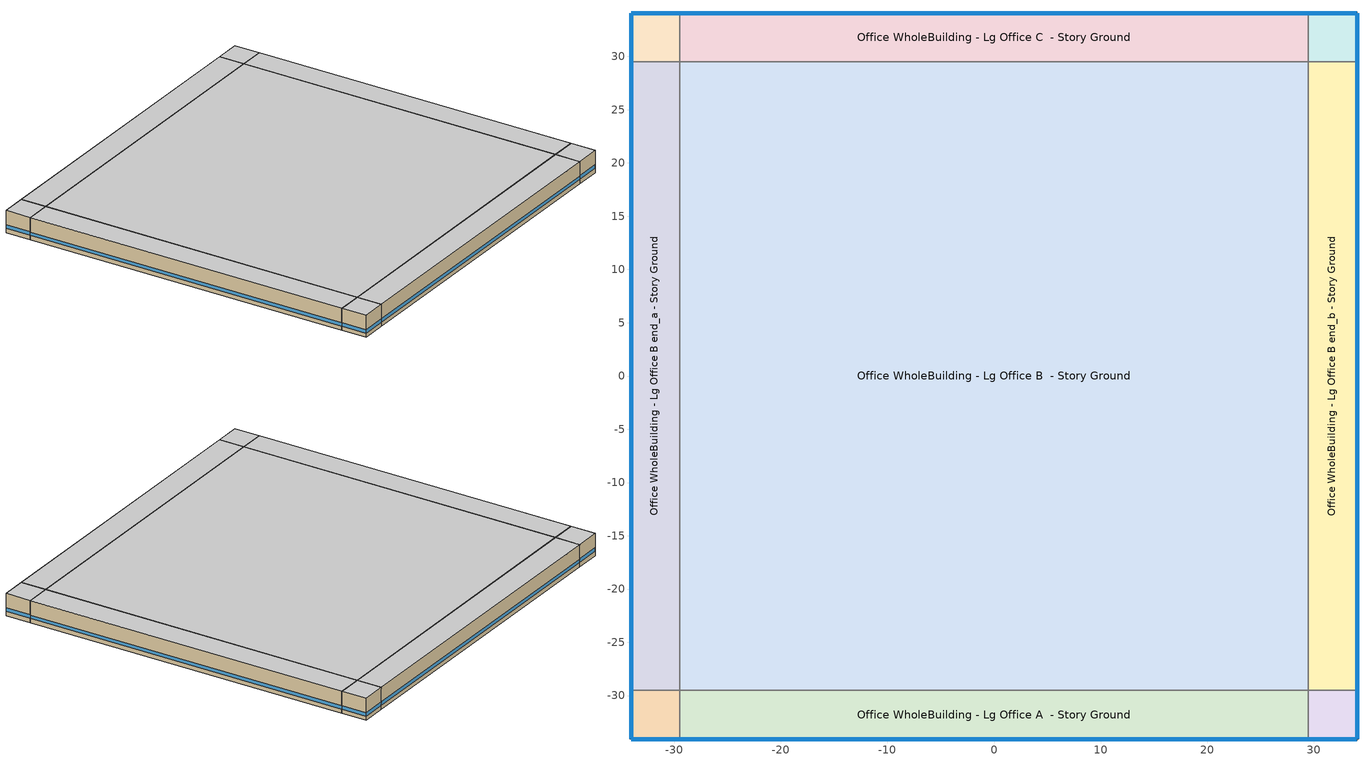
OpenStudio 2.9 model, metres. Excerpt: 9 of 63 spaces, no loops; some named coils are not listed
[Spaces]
Office WholeBuilding - Lg Office A end_a - Story Ground
 floor ground: -34.08,-34.08 -34.08,-29.51 -29.51,-29.51 -29.51,-34.08 z0
 wall outside: -34.08,-29.51 -34.08,-34.08 -29.51,-34.08 z0:3.96
 wall to Office WholeBuilding - Lg Office B end_a - Story Ground: -29.51,-29.51 -34.08,-29.51 z0:3.96
 wall to Office WholeBuilding - Lg Office A  - Story Ground: -29.51,-34.08 -29.51,-29.51 z0:3.96
 window: -34.08,-29.53 -34.08,-34.05 / -34.05,-34.08 -29.53,-34.08 z0.76:1.36
 ceiling to Office WholeBuilding - Lg Office A end_a - Story Mid: -29.51,-34.08 -29.51,-29.51 -34.08,-29.51 -34.08,-34.08 z3.96
Office WholeBuilding - Lg Office B end_a - Story Ground
 floor ground: -34.08,-29.51 -34.08,29.51 -29.51,29.51 -29.51,-29.51 z0
 wall outside: -34.08,29.51 -34.08,-29.51 z0:3.96
 wall to Office WholeBuilding - Lg Office C end_a - Story Ground: -29.51,29.51 -34.08,29.51 z0:3.96
 wall to Office WholeBuilding - Lg Office B  - Story Ground: -29.51,-29.51 -29.51,29.51 z0:3.96
 window: -34.08,29.48 -34.08,-29.48 z0.76:1.36
 ceiling to Office WholeBuilding - Lg Office B end_a - Story Mid: -29.51,-29.51 -29.51,29.51 -34.08,29.51 -34.08,-29.51 z3.96
Office WholeBuilding - Lg Office C end_a - Story Ground
 floor ground: -34.08,29.51 -34.08,34.08 -29.51,34.08 -29.51,29.51 z0
 wall outside: -29.51,34.08 -34.08,34.08 -34.08,29.51 z0:3.96
 wall to Office WholeBuilding - Lg Office C  - Story Ground: -29.51,29.51 -29.51,34.08 z0:3.96
 window: -34.08,34.05 -34.08,29.53 / -29.53,34.08 -34.05,34.08 z0.76:1.36
 ceiling to Office WholeBuilding - Lg Office C end_a - Story Mid: -29.51,29.51 -29.51,34.08 -34.08,34.08 -34.08,29.51 z3.96
Office WholeBuilding - Lg Office A  - Story Ground
 floor ground: -29.51,-34.08 -29.51,-29.51 29.51,-29.51 29.51,-34.08 z0
 wall outside: -29.51,-34.08 29.51,-34.08 z0:3.96
 wall to Office WholeBuilding - Lg Office B  - Story Ground: 29.51,-29.51 -29.51,-29.51 z0:3.96
 wall to Office WholeBuilding - Lg Office A end_b - Story Ground: 29.51,-34.08 29.51,-29.51 z0:3.96
 window: -29.48,-34.08 29.48,-34.08 z0.76:1.36
 ceiling to Office WholeBuilding - Lg Office A  - Story Mid: 29.51,-34.08 29.51,-29.51 -29.51,-29.51 -29.51,-34.08 z3.96
Office WholeBuilding - Lg Office B  - Story Ground
 floor ground: -29.51,-29.51 -29.51,29.51 29.51,29.51 29.51,-29.51 z0
 wall to Office WholeBuilding - Lg Office C  - Story Ground: 29.51,29.51 -29.51,29.51 z0:3.96
 wall to Office WholeBuilding - Lg Office B end_b - Story Ground: 29.51,-29.51 29.51,29.51 z0:3.96
 ceiling to Office WholeBuilding - Lg Office B  - Story Mid: 29.51,-29.51 29.51,29.51 -29.51,29.51 -29.51,-29.51 z3.96
Office WholeBuilding - Lg Office C  - Story Ground
 floor ground: -29.51,29.51 -29.51,34.08 29.51,34.08 29.51,29.51 z0
 wall outside: 29.51,34.08 -29.51,34.08 z0:3.96
 wall to Office WholeBuilding - Lg Office C end_b - Story Ground: 29.51,29.51 29.51,34.08 z0:3.96
 window: 29.48,34.08 -29.48,34.08 z0.76:1.36
 ceiling to Office WholeBuilding - Lg Office C  - Story Mid: 29.51,29.51 29.51,34.08 -29.51,34.08 -29.51,29.51 z3.96
Office WholeBuilding - Lg Office A end_b - Story Ground
 floor ground: 29.51,-34.08 29.51,-29.51 34.08,-29.51 34.08,-34.08 z0
 wall outside: 29.51,-34.08 34.08,-34.08 34.08,-29.51 z0:3.96
 wall to Office WholeBuilding - Lg Office B end_b - Story Ground: 34.08,-29.51 29.51,-29.51 z0:3.96
 window: 34.08,-34.05 34.08,-29.53 / 29.53,-34.08 34.05,-34.08 z0.76:1.36
 ceiling to Office WholeBuilding - Lg Office A end_b - Story Mid: 34.08,-34.08 34.08,-29.51 29.51,-29.51 29.51,-34.08 z3.96
Office WholeBuilding - Lg Office B end_b - Story Ground
 floor ground: 29.51,-29.51 29.51,29.51 34.08,29.51 34.08,-29.51 z0
 wall outside: 34.08,-29.51 34.08,29.51 z0:3.96
 wall to Office WholeBuilding - Lg Office C end_b - Story Ground: 34.08,29.51 29.51,29.51 z0:3.96
 window: 34.08,-29.48 34.08,29.48 z0.76:1.36
 ceiling to Office WholeBuilding - Lg Office B end_b - Story Mid: 34.08,-29.51 34.08,29.51 29.51,29.51 29.51,-29.51 z3.96
Office WholeBuilding - Lg Office C end_b - Story Ground
 floor ground: 29.51,29.51 29.51,34.08 34.08,34.08 34.08,29.51 z0
 wall outside: 34.08,29.51 34.08,34.08 29.51,34.08 z0:3.96
 window: 34.05,34.08 29.53,34.08 / 34.08,29.53 34.08,34.05 z0.76:1.36
 ceiling to Office WholeBuilding - Lg Office C end_b - Story Mid: 34.08,29.51 34.08,34.08 29.51,34.08 29.51,29.51 z3.96
[SizingPeriod:DesignDay] Barometric Pressure {Pa}=100762; Sky Clearness=0; Rain Indicator=0; Snow Indicator=0; Day of Month=21; Daylight Saving Time Indicator=0; Humidity Indicating Type=Wetbulb; Dry-Bulb Temperature Range Modifier Type=DefaultMultipliers
Name | Maximum Dry-Bulb Temperature {C} | Daily Dry-Bulb Temperature Range {deltaC} | Humidity Indicating Conditions at Maximum Dry-Bulb | Wind Speed {m/s} | Wind Direction {deg} | Month | Day Type | Solar Model Indicator | ASHRAE Taub | ASHRAE Taud
Baltimore Washingto Ann Htg 99% Condns DB 1 | -7.8 | 0 | -7.8 | 3.8 | 290 | 1 | WinterDesignDay | ASHRAEClearSky
Baltimore Washingto Ann Htg 99.6% Condns DB 1 | -10 | 0 | -10 | 3.8 | 290 | 1 | WinterDesignDay | ASHRAEClearSky
Baltimore Washingto Ann Htg Wind 99% Condns WS=>MCDB 1 | 1.4 | 0 | 1.4 | 10.7 | 290 | 1 | WinterDesignDay | ASHRAEClearSky
Baltimore Washingto April .4% Condns DB=>MCWB 1 | 30.8 | 11.3 | 19.3 | 4.4 | 280 | 4 | SummerDesignDay | ASHRAETau | 0.406 | 2.232
Baltimore Washingto April .4% Condns WB=>MCDB 1 | 27 | 11.3 | 20.5 | 4.4 | 280 | 4 | SummerDesignDay | ASHRAETau | 0.406 | 2.232
Baltimore Washingto August .4% Condns DB=>MCWB 1 | 36 | 10.1 | 24.3 | 4.4 | 280 | 8 | SummerDesignDay | ASHRAETau | 0.44 | 2.186
Baltimore Washingto August .4% Condns WB=>MCDB 1 | 32.2 | 10.1 | 26.4 | 4.4 | 280 | 8 | SummerDesignDay | ASHRAETau | 0.44 | 2.186
Baltimore Washingto December .4% Condns DB=>MCWB 1 | 19.5 | 8.7 | 15.4 | 4.4 | 280 | 12 | SummerDesignDay | ASHRAETau | 0.325 | 2.534
Baltimore Washingto December .4% Condns WB=>MCDB 1 | 19.1 | 8.7 | 16.3 | 4.4 | 280 | 12 | SummerDesignDay | ASHRAETau | 0.325 | 2.534
Baltimore Washingto February .4% Condns DB=>MCWB 1 | 20.3 | 9.3 | 14 | 4.4 | 280 | 2 | SummerDesignDay | ASHRAETau | 0.333 | 2.458
Baltimore Washingto February .4% Condns WB=>MCDB 1 | 18.5 | 9.3 | 15.6 | 4.4 | 280 | 2 | SummerDesignDay | ASHRAETau | 0.333 | 2.458
Baltimore Washingto January .4% Condns DB=>MCWB 1 | 18.9 | 8.7 | 14.5 | 4.4 | 280 | 1 | SummerDesignDay | ASHRAETau | 0.32 | 2.486
Baltimore Washingto January .4% Condns WB=>MCDB 1 | 17.5 | 8.7 | 15.8 | 4.4 | 280 | 1 | SummerDesignDay | ASHRAETau | 0.32 | 2.486
Baltimore Washingto July .4% Condns DB=>MCWB 1 | 37.1 | 10.3 | 24.7 | 4.4 | 280 | 7 | SummerDesignDay | ASHRAETau | 0.455 | 2.129
Baltimore Washingto July .4% Condns WB=>MCDB 1 | 33 | 10.3 | 26.8 | 4.4 | 280 | 7 | SummerDesignDay | ASHRAETau | 0.455 | 2.129
Baltimore Washingto June .4% Condns DB=>MCWB 1 | 35.1 | 10.9 | 23.8 | 4.4 | 280 | 6 | SummerDesignDay | ASHRAETau | 0.477 | 2.009
Baltimore Washingto June .4% Condns WB=>MCDB 1 | 31.3 | 10.9 | 26 | 4.4 | 280 | 6 | SummerDesignDay | ASHRAETau | 0.477 | 2.009
Baltimore Washingto March .4% Condns DB=>MCWB 1 | 26.7 | 10.5 | 16.9 | 4.4 | 280 | 3 | SummerDesignDay | ASHRAETau | 0.364 | 2.396
Baltimore Washingto March .4% Condns WB=>MCDB 1 | 25 | 10.5 | 18.2 | 4.4 | 280 | 3 | SummerDesignDay | ASHRAETau | 0.364 | 2.396
Baltimore Washingto May .4% Condns DB=>MCWB 1 | 32.8 | 11.2 | 22 | 4.4 | 280 | 5 | SummerDesignDay | ASHRAETau | 0.419 | 2.17
Baltimore Washingto May .4% Condns WB=>MCDB 1 | 30.1 | 11.2 | 23.8 | 4.4 | 280 | 5 | SummerDesignDay | ASHRAETau | 0.419 | 2.17
Baltimore Washingto November .4% Condns DB=>MCWB 1 | 23.6 | 10.2 | 16.9 | 4.4 | 280 | 11 | SummerDesignDay | ASHRAETau | 0.331 | 2.547
Baltimore Washingto November .4% Condns WB=>MCDB 1 | 21.1 | 10.2 | 19.1 | 4.4 | 280 | 11 | SummerDesignDay | ASHRAETau | 0.331 | 2.547
Baltimore Washingto October .4% Condns DB=>MCWB 1 | 28.9 | 11.1 | 21 | 4.4 | 280 | 10 | SummerDesignDay | ASHRAETau | 0.353 | 2.473
Baltimore Washingto October .4% Condns WB=>MCDB 1 | 25.7 | 11.1 | 22.3 | 4.4 | 280 | 10 | SummerDesignDay | ASHRAETau | 0.353 | 2.473
Baltimore Washingto September .4% Condns DB=>MCWB 1 | 32.9 | 10.2 | 22 | 4.4 | 280 | 9 | SummerDesignDay | ASHRAETau | 0.405 | 2.323
Baltimore Washingto September .4% Condns WB=>MCDB 1 | 29 | 10.2 | 24.9 | 4.4 | 280 | 9 | SummerDesignDay | ASHRAETau | 0.405 | 2.323
[ZoneHVAC:PackagedTerminalHeatPump] Availability Schedule=Always On Discrete; Supply Air Flow Rate During Cooling Operation {m3/s}=Autosize; Supply Air Flow Rate During Heating Operation {m3/s}=Autosize; Supply Air Flow Rate When No Cooling or Heating is Needed {m3/s}=Autosize; Outdoor Air Flow Rate During Cooling Operation {m3/s}=Autosize; Outdoor Air Flow Rate During Heating Operation {m3/s}=Autosize; Outdoor Air Flow Rate When No Cooling or Heating is Needed {m3/s}=Autosize; Maximum Supply Air Temperature from Supplemental Heater {C}=Autosize; Fan Placement=DrawThrough; Supply Air Fan Operating Mode Schedule=Always On Discrete
Name | Supply Air Fan | Heating Coil | Cooling Coil | Supplemental Heating Coil
Zone Office WholeBuilding - Lg Office C  - Story Mid2 PTHP | Zone Office WholeBuilding - Lg Office C  - Story Mid2 PTAC Fan | Zone Office WholeBuilding - Lg Office C  - Story Mid2 PTHP Htg Coil 127 Clg kBtu/hr 2.5COPH | Zone Office WholeBuilding - Lg Office C  - Story Mid2 PTHP Clg Coil 127kBtu/hr 7.6EER | Zone Office WholeBuilding - Lg Office C  - Story Mid2 PTHP Supplemental Htg Coil
Zone Office WholeBuilding - Lg Office C end_a - Story Mid2 PTHP | Zone Office WholeBuilding - Lg Office C end_a - Story Mid2 PTAC Fan | Zone Office WholeBuilding - Lg Office C end_a - Story Mid2 PTHP Htg Coil 14 Clg kBtu/hr 2.5COPH | Zone Office WholeBuilding - Lg Office C end_a - Story Mid2 PTHP Clg Coil 14kBtu/hr 7.8EER | Zone Office WholeBuilding - Lg Office C end_a - Story Mid2 PTHP Supplemental Htg Coil
Zone Office WholeBuilding - Lg Office C end_b - Story Mid2 PTHP | Zone Office WholeBuilding - Lg Office C end_b - Story Mid2 PTAC Fan | Zone Office WholeBuilding - Lg Office C end_b - Story Mid2 PTHP Htg Coil 13 Clg kBtu/hr 2.6COPH | Zone Office WholeBuilding - Lg Office C end_b - Story Mid2 PTHP Clg Coil 13kBtu/hr 7.9EER | Zone Office WholeBuilding - Lg Office C end_b - Story Mid2 PTHP Supplemental Htg Coil
Zone Office WholeBuilding - Lg Office A  - Story Mid3 PTHP | Zone Office WholeBuilding - Lg Office A  - Story Mid3 PTAC Fan | Zone Office WholeBuilding - Lg Office A  - Story Mid3 PTHP Htg Coil 116 Clg kBtu/hr 2.5COPH | Zone Office WholeBuilding - Lg Office A  - Story Mid3 PTHP Clg Coil 116kBtu/hr 7.6EER | Zone Office WholeBuilding - Lg Office A  - Story Mid3 PTHP Supplemental Htg Coil
Zone Office WholeBuilding - Lg Office A end_a - Story Mid3 PTHP | Zone Office WholeBuilding - Lg Office A end_a - Story Mid3 PTAC Fan | Zone Office WholeBuilding - Lg Office A end_a - Story Mid3 PTHP Htg Coil 13 Clg kBtu/hr 2.6COPH | Zone Office WholeBuilding - Lg Office A end_a - Story Mid3 PTHP Clg Coil 13kBtu/hr 8.0EER | Zone Office WholeBuilding - Lg Office A end_a - Story Mid3 PTHP Supplemental Htg Coil
Zone Office WholeBuilding - Lg Office A end_b - Story Mid3 PTHP | Zone Office WholeBuilding - Lg Office A end_b - Story Mid3 PTAC Fan | Zone Office WholeBuilding - Lg Office A end_b - Story Mid3 PTHP Htg Coil 12 Clg kBtu/hr 2.6COPH | Zone Office WholeBuilding - Lg Office A end_b - Story Mid3 PTHP Clg Coil 12kBtu/hr 8.1EER | Zone Office WholeBuilding - Lg Office A end_b - Story Mid3 PTHP Supplemental Htg Coil
Zone Office WholeBuilding - Lg Office B  - Story Mid3 PTHP | Zone Office WholeBuilding - Lg Office B  - Story Mid3 PTAC Fan | Zone Office WholeBuilding - Lg Office B  - Story Mid3 PTHP Htg Coil 724 Clg kBtu/hr 2.5COPH | Zone Office WholeBuilding - Lg Office B  - Story Mid3 PTHP Clg Coil 724kBtu/hr 7.6EER | Zone Office WholeBuilding - Lg Office B  - Story Mid3 PTHP Supplemental Htg Coil
Zone Office WholeBuilding - Lg Office B end_a - Story Mid3 PTHP | Zone Office WholeBuilding - Lg Office B end_a - Story Mid3 PTAC Fan | Zone Office WholeBuilding - Lg Office B end_a - Story Mid3 PTHP Htg Coil 104 Clg kBtu/hr 2.5COPH | Zone Office WholeBuilding - Lg Office B end_a - Story Mid3 PTHP Clg Coil 104kBtu/hr 7.6EER | Zone Office WholeBuilding - Lg Office B end_a - Story Mid3 PTHP Supplemental Htg Coil
Zone Office WholeBuilding - Lg Office B end_b - Story Mid3 PTHP | Zone Office WholeBuilding - Lg Office B end_b - Story Mid3 PTAC Fan | Zone Office WholeBuilding - Lg Office B end_b - Story Mid3 PTHP Htg Coil 104 Clg kBtu/hr 2.5COPH | Zone Office WholeBuilding - Lg Office B end_b - Story Mid3 PTHP Clg Coil 104kBtu/hr 7.6EER | Zone Office WholeBuilding - Lg Office B end_b - Story Mid3 PTHP Supplemental Htg Coil
Zone Office WholeBuilding - Lg Office C  - Story Mid3 PTHP | Zone Office WholeBuilding - Lg Office C  - Story Mid3 PTAC Fan | Zone Office WholeBuilding - Lg Office C  - Story Mid3 PTHP Htg Coil 127 Clg kBtu/hr 2.5COPH | Zone Office WholeBuilding - Lg Office C  - Story Mid3 PTHP Clg Coil 127kBtu/hr 7.6EER | Zone Office WholeBuilding - Lg Office C  - Story Mid3 PTHP Supplemental Htg Coil
Zone Office WholeBuilding - Lg Office C end_a - Story Mid3 PTHP | Zone Office WholeBuilding - Lg Office C end_a - Story Mid3 PTAC Fan | Zone Office WholeBuilding - Lg Office C end_a - Story Mid3 PTHP Htg Coil 14 Clg kBtu/hr 2.5COPH | Zone Office WholeBuilding - Lg Office C end_a - Story Mid3 PTHP Clg Coil 14kBtu/hr 7.8EER | Zone Office WholeBuilding - Lg Office C end_a - Story Mid3 PTHP Supplemental Htg Coil
Zone Office WholeBuilding - Lg Office C end_b - Story Mid3 PTHP | Zone Office WholeBuilding - Lg Office C end_b - Story Mid3 PTAC Fan | Zone Office WholeBuilding - Lg Office C end_b - Story Mid3 PTHP Htg Coil 13 Clg kBtu/hr 2.6COPH | Zone Office WholeBuilding - Lg Office C end_b - Story Mid3 PTHP Clg Coil 13kBtu/hr 7.9EER | Zone Office WholeBuilding - Lg Office C end_b - Story Mid3 PTHP Supplemental Htg Coil
Zone Office WholeBuilding - Lg Office A  - Story Mid4 PTHP | Zone Office WholeBuilding - Lg Office A  - Story Mid4 PTAC Fan | Zone Office WholeBuilding - Lg Office A  - Story Mid4 PTHP Htg Coil 115 Clg kBtu/hr 2.5COPH | Zone Office WholeBuilding - Lg Office A  - Story Mid4 PTHP Clg Coil 115kBtu/hr 7.6EER | Zone Office WholeBuilding - Lg Office A  - Story Mid4 PTHP Supplemental Htg Coil
Zone Office WholeBuilding - Lg Office A end_a - Story Mid4 PTHP | Zone Office WholeBuilding - Lg Office A end_a - Story Mid4 PTAC Fan | Zone Office WholeBuilding - Lg Office A end_a - Story Mid4 PTHP Htg Coil 13 Clg kBtu/hr 2.6COPH | Zone Office WholeBuilding - Lg Office A end_a - Story Mid4 PTHP Clg Coil 13kBtu/hr 8.0EER | Zone Office WholeBuilding - Lg Office A end_a - Story Mid4 PTHP Supplemental Htg Coil
Zone Office WholeBuilding - Lg Office A end_b - Story Mid4 PTHP | Zone Office WholeBuilding - Lg Office A end_b - Story Mid4 PTAC Fan | Zone Office WholeBuilding - Lg Office A end_b - Story Mid4 PTHP Htg Coil 12 Clg kBtu/hr 2.6COPH | Zone Office WholeBuilding - Lg Office A end_b - Story Mid4 PTHP Clg Coil 12kBtu/hr 8.1EER | Zone Office WholeBuilding - Lg Office A end_b - Story Mid4 PTHP Supplemental Htg Coil
Zone Office WholeBuilding - Lg Office B  - Story Mid4 PTHP | Zone Office WholeBuilding - Lg Office B  - Story Mid4 PTAC Fan | Zone Office WholeBuilding - Lg Office B  - Story Mid4 PTHP Htg Coil 726 Clg kBtu/hr 2.5COPH | Zone Office WholeBuilding - Lg Office B  - Story Mid4 PTHP Clg Coil 726kBtu/hr 7.6EER | Zone Office WholeBuilding - Lg Office B  - Story Mid4 PTHP Supplemental Htg Coil
Zone Office WholeBuilding - Lg Office B end_a - Story Mid4 PTHP | Zone Office WholeBuilding - Lg Office B end_a - Story Mid4 PTAC Fan | Zone Office WholeBuilding - Lg Office B end_a - Story Mid4 PTHP Htg Coil 104 Clg kBtu/hr 2.5COPH | Zone Office WholeBuilding - Lg Office B end_a - Story Mid4 PTHP Clg Coil 104kBtu/hr 7.6EER | Zone Office WholeBuilding - Lg Office B end_a - Story Mid4 PTHP Supplemental Htg Coil
Zone Office WholeBuilding - Lg Office B end_b - Story Mid4 PTHP | Zone Office WholeBuilding - Lg Office B end_b - Story Mid4 PTAC Fan | Zone Office WholeBuilding - Lg Office B end_b - Story Mid4 PTHP Htg Coil 104 Clg kBtu/hr 2.5COPH | Zone Office WholeBuilding - Lg Office B end_b - Story Mid4 PTHP Clg Coil 104kBtu/hr 7.6EER | Zone Office WholeBuilding - Lg Office B end_b - Story Mid4 PTHP Supplemental Htg Coil
Zone Office WholeBuilding - Lg Office C  - Story Mid4 PTHP | Zone Office WholeBuilding - Lg Office C  - Story Mid4 PTAC Fan | Zone Office WholeBuilding - Lg Office C  - Story Mid4 PTHP Htg Coil 127 Clg kBtu/hr 2.5COPH | Zone Office WholeBuilding - Lg Office C  - Story Mid4 PTHP Clg Coil 127kBtu/hr 7.6EER | Zone Office WholeBuilding - Lg Office C  - Story Mid4 PTHP Supplemental Htg Coil
Zone Office WholeBuilding - Lg Office C end_a - Story Mid4 PTHP | Zone Office WholeBuilding - Lg Office C end_a - Story Mid4 PTAC Fan | Zone Office WholeBuilding - Lg Office C end_a - Story Mid4 PTHP Htg Coil 14 Clg kBtu/hr 2.5COPH | Zone Office WholeBuilding - Lg Office C end_a - Story Mid4 PTHP Clg Coil 14kBtu/hr 7.8EER | Zone Office WholeBuilding - Lg Office C end_a - Story Mid4 PTHP Supplemental Htg Coil
Zone Office WholeBuilding - Lg Office C end_b - Story Mid4 PTHP | Zone Office WholeBuilding - Lg Office C end_b - Story Mid4 PTAC Fan | Zone Office WholeBuilding - Lg Office C end_b - Story Mid4 PTHP Htg Coil 13 Clg kBtu/hr 2.6COPH | Zone Office WholeBuilding - Lg Office C end_b - Story Mid4 PTHP Clg Coil 13kBtu/hr 7.9EER | Zone Office WholeBuilding - Lg Office C end_b - Story Mid4 PTHP Supplemental Htg Coil
Zone Office WholeBuilding - Lg Office A  - Story Mid5 PTHP | Zone Office WholeBuilding - Lg Office A  - Story Mid5 PTAC Fan | Zone Office WholeBuilding - Lg Office A  - Story Mid5 PTHP Htg Coil 115 Clg kBtu/hr 2.5COPH | Zone Office WholeBuilding - Lg Office A  - Story Mid5 PTHP Clg Coil 115kBtu/hr 7.6EER | Zone Office WholeBuilding - Lg Office A  - Story Mid5 PTHP Supplemental Htg Coil
Zone Office WholeBuilding - Lg Office A end_a - Story Mid5 PTHP | Zone Office WholeBuilding - Lg Office A end_a - Story Mid5 PTAC Fan | Zone Office WholeBuilding - Lg Office A end_a - Story Mid5 PTHP Htg Coil 13 Clg kBtu/hr 2.6COPH | Zone Office WholeBuilding - Lg Office A end_a - Story Mid5 PTHP Clg Coil 13kBtu/hr 8.0EER | Zone Office WholeBuilding - Lg Office A end_a - Story Mid5 PTHP Supplemental Htg Coil
Zone Office WholeBuilding - Lg Office A end_b - Story Mid5 PTHP | Zone Office WholeBuilding - Lg Office A end_b - Story Mid5 PTAC Fan | Zone Office WholeBuilding - Lg Office A end_b - Story Mid5 PTHP Htg Coil 12 Clg kBtu/hr 2.6COPH | Zone Office WholeBuilding - Lg Office A end_b - Story Mid5 PTHP Clg Coil 12kBtu/hr 8.1EER | Zone Office WholeBuilding - Lg Office A end_b - Story Mid5 PTHP Supplemental Htg Coil
Zone Office WholeBuilding - Lg Office B  - Story Mid5 PTHP | Zone Office WholeBuilding - Lg Office B  - Story Mid5 PTAC Fan | Zone Office WholeBuilding - Lg Office B  - Story Mid5 PTHP Htg Coil 723 Clg kBtu/hr 2.5COPH | Zone Office WholeBuilding - Lg Office B  - Story Mid5 PTHP Clg Coil 723kBtu/hr 7.6EER | Zone Office WholeBuilding - Lg Office B  - Story Mid5 PTHP Supplemental Htg Coil
Zone Office WholeBuilding - Lg Office B end_a - Story Mid5 PTHP | Zone Office WholeBuilding - Lg Office B end_a - Story Mid5 PTAC Fan | Zone Office WholeBuilding - Lg Office B end_a - Story Mid5 PTHP Htg Coil 104 Clg kBtu/hr 2.5COPH | Zone Office WholeBuilding - Lg Office B end_a - Story Mid5 PTHP Clg Coil 104kBtu/hr 7.6EER | Zone Office WholeBuilding - Lg Office B end_a - Story Mid5 PTHP Supplemental Htg Coil
Zone Office WholeBuilding - Lg Office B end_b - Story Mid5 PTHP | Zone Office WholeBuilding - Lg Office B end_b - Story Mid5 PTAC Fan | Zone Office WholeBuilding - Lg Office B end_b - Story Mid5 PTHP Htg Coil 105 Clg kBtu/hr 2.5COPH | Zone Office WholeBuilding - Lg Office B end_b - Story Mid5 PTHP Clg Coil 105kBtu/hr 7.6EER | Zone Office WholeBuilding - Lg Office B end_b - Story Mid5 PTHP Supplemental Htg Coil
Zone Office WholeBuilding - Lg Office C  - Story Mid5 PTHP | Zone Office WholeBuilding - Lg Office C  - Story Mid5 PTAC Fan | Zone Office WholeBuilding - Lg Office C  - Story Mid5 PTHP Htg Coil 127 Clg kBtu/hr 2.5COPH | Zone Office WholeBuilding - Lg Office C  - Story Mid5 PTHP Clg Coil 127kBtu/hr 7.6EER | Zone Office WholeBuilding - Lg Office C  - Story Mid5 PTHP Supplemental Htg Coil
Zone Office WholeBuilding - Lg Office C end_a - Story Mid5 PTHP | Zone Office WholeBuilding - Lg Office C end_a - Story Mid5 PTAC Fan | Zone Office WholeBuilding - Lg Office C end_a - Story Mid5 PTHP Htg Coil 14 Clg kBtu/hr 2.5COPH | Zone Office WholeBuilding - Lg Office C end_a - Story Mid5 PTHP Clg Coil 14kBtu/hr 7.8EER | Zone Office WholeBuilding - Lg Office C end_a - Story Mid5 PTHP Supplemental Htg Coil
Zone Office WholeBuilding - Lg Office C end_b - Story Mid5 PTHP | Zone Office WholeBuilding - Lg Office C end_b - Story Mid5 PTAC Fan | Zone Office WholeBuilding - Lg Office C end_b - Story Mid5 PTHP Htg Coil 13 Clg kBtu/hr 2.6COPH | Zone Office WholeBuilding - Lg Office C end_b - Story Mid5 PTHP Clg Coil 13kBtu/hr 7.9EER | Zone Office WholeBuilding - Lg Office C end_b - Story Mid5 PTHP Supplemental Htg Coil
Zone Office WholeBuilding - Lg Office A  - Story Top PTHP | Zone Office WholeBuilding - Lg Office A  - Story Top PTAC Fan | Zone Office WholeBuilding - Lg Office A  - Story Top PTHP Htg Coil 122 Clg kBtu/hr 2.5COPH | Zone Office WholeBuilding - Lg Office A  - Story Top PTHP Clg Coil 122kBtu/hr 7.6EER | Zone Office WholeBuilding - Lg Office A  - Story Top PTHP Supplemental Htg Coil
Zone Office WholeBuilding - Lg Office A end_a - Story Top PTHP | Zone Office WholeBuilding - Lg Office A end_a - Story Top PTAC Fan | Zone Office WholeBuilding - Lg Office A end_a - Story Top PTHP Htg Coil 13 Clg kBtu/hr 2.6COPH | Zone Office WholeBuilding - Lg Office A end_a - Story Top PTHP Clg Coil 13kBtu/hr 7.8EER | Zone Office WholeBuilding - Lg Office A end_a - Story Top PTHP Supplemental Htg Coil
Zone Office WholeBuilding - Lg Office A end_b - Story Top PTHP | Zone Office WholeBuilding - Lg Office A end_b - Story Top PTAC Fan | Zone Office WholeBuilding - Lg Office A end_b - Story Top PTHP Htg Coil 12 Clg kBtu/hr 2.6COPH | Zone Office WholeBuilding - Lg Office A end_b - Story Top PTHP Clg Coil 12kBtu/hr 8.0EER | Zone Office WholeBuilding - Lg Office A end_b - Story Top PTHP Supplemental Htg Coil
Zone Office WholeBuilding - Lg Office B  - Story Top PTHP | Zone Office WholeBuilding - Lg Office B  - Story Top PTAC Fan | Zone Office WholeBuilding - Lg Office B  - Story Top PTHP Htg Coil 860 Clg kBtu/hr 2.5COPH | Zone Office WholeBuilding - Lg Office B  - Story Top PTHP Clg Coil 860kBtu/hr 7.6EER | Zone Office WholeBuilding - Lg Office B  - Story Top PTHP Supplemental Htg Coil
Zone Office WholeBuilding - Lg Office B end_a - Story Top PTHP | Zone Office WholeBuilding - Lg Office B end_a - Story Top PTAC Fan | Zone Office WholeBuilding - Lg Office B end_a - Story Top PTHP Htg Coil 126 Clg kBtu/hr 2.5COPH | Zone Office WholeBuilding - Lg Office B end_a - Story Top PTHP Clg Coil 126kBtu/hr 7.6EER | Zone Office WholeBuilding - Lg Office B end_a - Story Top PTHP Supplemental Htg Coil
Zone Office WholeBuilding - Lg Office B end_b - Story Top PTHP | Zone Office WholeBuilding - Lg Office B end_b - Story Top PTAC Fan | Zone Office WholeBuilding - Lg Office B end_b - Story Top PTHP Htg Coil 115 Clg kBtu/hr 2.5COPH | Zone Office WholeBuilding - Lg Office B end_b - Story Top PTHP Clg Coil 115kBtu/hr 7.6EER | Zone Office WholeBuilding - Lg Office B end_b - Story Top PTHP Supplemental Htg Coil
Zone Office WholeBuilding - Lg Office C  - Story Top PTHP | Zone Office WholeBuilding - Lg Office C  - Story Top PTAC Fan | Zone Office WholeBuilding - Lg Office C  - Story Top PTHP Htg Coil 139 Clg kBtu/hr 2.5COPH | Zone Office WholeBuilding - Lg Office C  - Story Top PTHP Clg Coil 139kBtu/hr 7.6EER | Zone Office WholeBuilding - Lg Office C  - Story Top PTHP Supplemental Htg Coil
Zone Office WholeBuilding - Lg Office C end_a - Story Top PTHP | Zone Office WholeBuilding - Lg Office C end_a - Story Top PTAC Fan | Zone Office WholeBuilding - Lg Office C end_a - Story Top PTHP Htg Coil 14 Clg kBtu/hr 2.5COPH | Zone Office WholeBuilding - Lg Office C end_a - Story Top PTHP Clg Coil 14kBtu/hr 7.7EER | Zone Office WholeBuilding - Lg Office C end_a - Story Top PTHP Supplemental Htg Coil
Zone Office WholeBuilding - Lg Office C end_b - Story Top PTHP | Zone Office WholeBuilding - Lg Office C end_b - Story Top PTAC Fan | Zone Office WholeBuilding - Lg Office C end_b - Story Top PTHP Htg Coil 14 Clg kBtu/hr 2.5COPH | Zone Office WholeBuilding - Lg Office C end_b - Story Top PTHP Clg Coil 14kBtu/hr 7.7EER | Zone Office WholeBuilding - Lg Office C end_b - Story Top PTHP Supplemental Htg Coil
[Schedule:Day]
63 space(s) Occ Sch Sunday 1: Yes, 24, 0, 0
63 space(s) Occ Sch Saturday 1: Yes, 4, 30, 0, 4, 45, 0.0065787, 5, 0, 0.0131574, 5, 15, 0.0197361, 5, 30, 0.0263148, 5, 45, 0.0197361, 6, 0, 0.0131574, 6, 15, 0.0065787, 6, 30, 0, 6, 45, 0.0263148, 7, 0, 0.0526296, 7, 15, 0.0789444, 7, 30, 0.105259, 7, 45, 0.0789444, 8, 0, 0.0526296, 8, 15, 0.0263148, 8, 30, 0, 12, 30, 0, 12, 45, 0.0263148, 13, 0, 0.0526296, 13, 15, 0.0789444, 13, 30, 0.105259, 13, 45, 0.0789444, 14, 0, 0.0526296, 14, 15, 0.0263148, 14, 30, 0, 15, 30, 0, 15, 45, 0.0065787, 16, 0, 0.0131574, 16, 15, 0.0197361, 16, 30, 0.0263148, 16, 45, 0.0197361, 17, 0, 0.0131574, 17, 15, 0.0065787, 17, 30, 0, 24, 0, 0
[Schedule:Constant]
Always On Discrete: Value=1
[Curve:Cubic]
Name | Coefficient1 Constant | Coefficient2 x | Coefficient3 x**2 | Coefficient4 x**3 | Minimum Value of x | Maximum Value of x
DXHEAT-NECB2011-REF-CAPFT | 0.729 | 0.0319 | 0.000136 | -8.75e-06 | -20 | 20
DXHEAT-NECB2011-REF-CAPFFLOW | 0.84 | 0.16 | 0 | 0 | 0.5 | 1.5
DXHEAT-NECB2011-REF-EIRFT | 1.2183 | -0.03612 | 0.00142 | -2.68e-05 | -20 | 20
DXHEAT-NECB2011-REF-PLFFPLR | 0.3696 | 2.3362 | -2.9577 | 1.2596 | 0.7 | 1
[Curve:Quadratic]
Name | Coefficient1 Constant | Coefficient2 x | Coefficient3 x**2 | Minimum Value of x | Maximum Value of x
DXHEAT-NECB2011-REF-EIRFFLOW | 1.3824 | -0.4336 | 0.0512 | 0 | 1
HPACCoolCapFFF | 0.8 | 0.2 | 0 | 0.5 | 1.5
HPACCOOLEIRFFF | 1.156 | -0.1816 | 0.0256 | 0.5 | 1.5
HPACCOOLPLFFPLR | 0.85 | 0.15 | 0 | 0 | 1
[Curve:Biquadratic] Minimum Value of x=12.77778; Maximum Value of x=23.88889; Minimum Value of y=21.11111; Maximum Value of y=46.11111
Name | Coefficient1 Constant | Coefficient2 x | Coefficient3 x**2 | Coefficient4 y | Coefficient5 y**2 | Coefficient6 x*y
Zone Office WholeBuilding - Lg Office A  - Story Ground PTHP Htg Coil Defrost EIR Func of Temp Curve; Zone Office WholeBuilding - Lg Office A end_a - Story Ground PTHP Htg Coil Defrost EIR Func of Temp Curve; Zone Office WholeBuilding - Lg Office A end_b - Story Ground PTHP Htg Coil Defrost EIR Func of Temp Curve; Zone Office WholeBuilding - Lg Office B  - Story Ground PTHP Htg Coil Defrost EIR Func of Temp Curve; Zone Office WholeBuilding - Lg Office B end_a - Story Ground PTHP Htg Coil Defrost EIR Func of Temp Curve; Zone Office WholeBuilding - Lg Office B end_b - Story Ground PTHP Htg Coil Defrost EIR Func of Temp Curve; Zone Office WholeBuilding - Lg Office C  - Story Ground PTHP Htg Coil Defrost EIR Func of Temp Curve; Zone Office WholeBuilding - Lg Office C end_a - Story Ground PTHP Htg Coil Defrost EIR Func of Temp Curve; Zone Office WholeBuilding - Lg Office C end_b - Story Ground PTHP Htg Coil Defrost EIR Func of Temp Curve; Zone Office WholeBuilding - Lg Office A  - Story Mid PTHP Htg Coil Defrost EIR Func of Temp Curve; Zone Office WholeBuilding - Lg Office A end_a - Story Mid PTHP Htg Coil Defrost EIR Func of Temp Curve; Zone Office WholeBuilding - Lg Office A end_b - Story Mid PTHP Htg Coil Defrost EIR Func of Temp Curve; Zone Office WholeBuilding - Lg Office B  - Story Mid PTHP Htg Coil Defrost EIR Func of Temp Curve; Zone Office WholeBuilding - Lg Office B end_a - Story Mid PTHP Htg Coil Defrost EIR Func of Temp Curve; Zone Office WholeBuilding - Lg Office B end_b - Story Mid PTHP Htg Coil Defrost EIR Func of Temp Curve; Zone Office WholeBuilding - Lg Office C  - Story Mid PTHP Htg Coil Defrost EIR Func of Temp Curve; Zone Office WholeBuilding - Lg Office C end_a - Story Mid PTHP Htg Coil Defrost EIR Func of Temp Curve; Zone Office WholeBuilding - Lg Office C end_b - Story Mid PTHP Htg Coil Defrost EIR Func of Temp Curve; Zone Office WholeBuilding - Lg Office A  - Story Mid2 PTHP Htg Coil Defrost EIR Func of Temp Curve; Zone Office WholeBuilding - Lg Office A end_a - Story Mid2 PTHP Htg Coil Defrost EIR Func of Temp Curve; Zone Office WholeBuilding - Lg Office A end_b - Story Mid2 PTHP Htg Coil Defrost EIR Func of Temp Curve; Zone Office WholeBuilding - Lg Office B  - Story Mid2 PTHP Htg Coil Defrost EIR Func of Temp Curve; Zone Office WholeBuilding - Lg Office B end_a - Story Mid2 PTHP Htg Coil Defrost EIR Func of Temp Curve; Zone Office WholeBuilding - Lg Office B end_b - Story Mid2 PTHP Htg Coil Defrost EIR Func of Temp Curve; Zone Office WholeBuilding - Lg Office C  - Story Mid2 PTHP Htg Coil Defrost EIR Func of Temp Curve; Zone Office WholeBuilding - Lg Office C end_a - Story Mid2 PTHP Htg Coil Defrost EIR Func of Temp Curve; Zone Office WholeBuilding - Lg Office C end_b - Story Mid2 PTHP Htg Coil Defrost EIR Func of Temp Curve; Zone Office WholeBuilding - Lg Office A  - Story Mid3 PTHP Htg Coil Defrost EIR Func of Temp Curve; Zone Office WholeBuilding - Lg Office A end_a - Story Mid3 PTHP Htg Coil Defrost EIR Func of Temp Curve; Zone Office WholeBuilding - Lg Office A end_b - Story Mid3 PTHP Htg Coil Defrost EIR Func of Temp Curve; Zone Office WholeBuilding - Lg Office B  - Story Mid3 PTHP Htg Coil Defrost EIR Func of Temp Curve; Zone Office WholeBuilding - Lg Office B end_a - Story Mid3 PTHP Htg Coil Defrost EIR Func of Temp Curve; Zone Office WholeBuilding - Lg Office B end_b - Story Mid3 PTHP Htg Coil Defrost EIR Func of Temp Curve; Zone Office WholeBuilding - Lg Office C  - Story Mid3 PTHP Htg Coil Defrost EIR Func of Temp Curve; Zone Office WholeBuilding - Lg Office C end_a - Story Mid3 PTHP Htg Coil Defrost EIR Func of Temp Curve; Zone Office WholeBuilding - Lg Office C end_b - Story Mid3 PTHP Htg Coil Defrost EIR Func of Temp Curve; Zone Office WholeBuilding - Lg Office A  - Story Mid4 PTHP Htg Coil Defrost EIR Func of Temp Curve; Zone Office WholeBuilding - Lg Office A end_a - Story Mid4 PTHP Htg Coil Defrost EIR Func of Temp Curve; Zone Office WholeBuilding - Lg Office A end_b - Story Mid4 PTHP Htg Coil Defrost EIR Func of Temp Curve; Zone Office WholeBuilding - Lg Office B  - Story Mid4 PTHP Htg Coil Defrost EIR Func of Temp Curve; Zone Office WholeBuilding - Lg Office B end_a - Story Mid4 PTHP Htg Coil Defrost EIR Func of Temp Curve; Zone Office WholeBuilding - Lg Office B end_b - Story Mid4 PTHP Htg Coil Defrost EIR Func of Temp Curve; Zone Office WholeBuilding - Lg Office C  - Story Mid4 PTHP Htg Coil Defrost EIR Func of Temp Curve; Zone Office WholeBuilding - Lg Office C end_a - Story Mid4 PTHP Htg Coil Defrost EIR Func of Temp Curve; Zone Office WholeBuilding - Lg Office C end_b - Story Mid4 PTHP Htg Coil Defrost EIR Func of Temp Curve; Zone Office WholeBuilding - Lg Office A  - Story Mid5 PTHP Htg Coil Defrost EIR Func of Temp Curve; Zone Office WholeBuilding - Lg Office A end_a - Story Mid5 PTHP Htg Coil Defrost EIR Func of Temp Curve; Zone Office WholeBuilding - Lg Office A end_b - Story Mid5 PTHP Htg Coil Defrost EIR Func of Temp Curve; Zone Office WholeBuilding - Lg Office B  - Story Mid5 PTHP Htg Coil Defrost EIR Func of Temp Curve; Zone Office WholeBuilding - Lg Office B end_a - Story Mid5 PTHP Htg Coil Defrost EIR Func of Temp Curve; Zone Office WholeBuilding - Lg Office B end_b - Story Mid5 PTHP Htg Coil Defrost EIR Func of Temp Curve; Zone Office WholeBuilding - Lg Office C  - Story Mid5 PTHP Htg Coil Defrost EIR Func of Temp Curve; Zone Office WholeBuilding - Lg Office C end_a - Story Mid5 PTHP Htg Coil Defrost EIR Func of Temp Curve; Zone Office WholeBuilding - Lg Office C end_b - Story Mid5 PTHP Htg Coil Defrost EIR Func of Temp Curve; Zone Office WholeBuilding - Lg Office A  - Story Top PTHP Htg Coil Defrost EIR Func of Temp Curve; Zone Office WholeBuilding - Lg Office A end_a - Story Top PTHP Htg Coil Defrost EIR Func of Temp Curve; Zone Office WholeBuilding - Lg Office A end_b - Story Top PTHP Htg Coil Defrost EIR Func of Temp Curve; Zone Office WholeBuilding - Lg Office B  - Story Top PTHP Htg Coil Defrost EIR Func of Temp Curve; Zone Office WholeBuilding - Lg Office B end_a - Story Top PTHP Htg Coil Defrost EIR Func of Temp Curve; Zone Office WholeBuilding - Lg Office B end_b - Story Top PTHP Htg Coil Defrost EIR Func of Temp Curve; Zone Office WholeBuilding - Lg Office C  - Story Top PTHP Htg Coil Defrost EIR Func of Temp Curve; Zone Office WholeBuilding - Lg Office C end_a - Story Top PTHP Htg Coil Defrost EIR Func of Temp Curve; Zone Office WholeBuilding - Lg Office C end_b - Story Top PTHP Htg Coil Defrost EIR Func of Temp Curve; HPACCOOLEIRFT | 0.297145 | 0.0430933 | -0.000748766 | 0.00597727 | 0.000482112 | -0.000956448
HPACCoolCapFT | 0.766956 | 0.0107756 | -4.14703e-05 | 0.00134961 | -0.000261144 | 0.000457488
